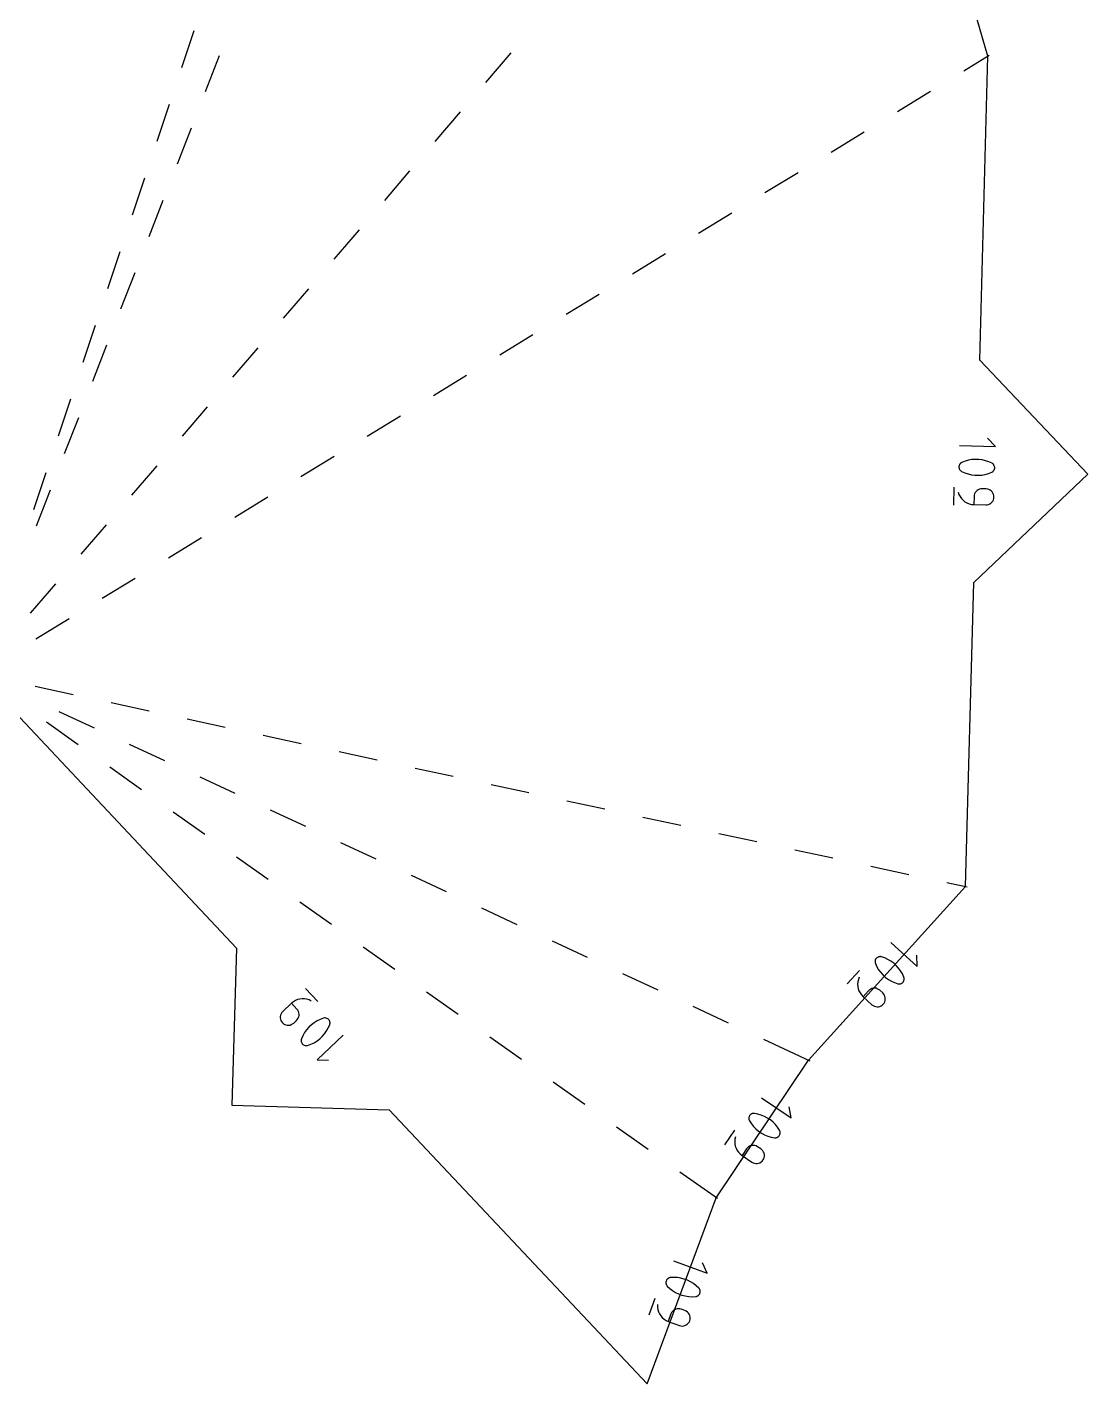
# Model space of a CAD drawing. Extents: x -2 to 214, y 3 to 282.
# Drawn here: x 182.22 to 197.37, y 164.56 to 183.94 of the extents above; entities that cross this region are included whole.
import ezdxf

# ---------------------------------------------------------------- set-up
doc = ezdxf.new("R2010")
doc.units = 0
doc.layers.add('Layer_1', color=7, linetype='CONTINUOUS')

msp = doc.modelspace()

# ---------------------------------------------------------------- linework, layer by layer
at = {"layer": 'Layer_1', "color": 5}
msp.add_lwpolyline([(181.526144, 174.702644), (185.211734, 170.789157), (185.144438, 168.545102), (187.388493, 168.477803), (191.074086, 164.564315), (192.058367, 167.222461), (193.376454, 169.188999), (195.619207, 171.666857), (195.7364, 176.010229), (197.366145, 177.554334), (195.822037, 179.184076), (195.939233, 183.527451), (195.515836, 184.986603), (196.598056, 186.953611), (194.631052, 188.035831), (194.207648, 189.494987), (194.231955, 190.0804)], dxfattribs=at)
at = {"layer": 'Layer_1', "color": 1}
for points in [[(184.598578, 183.887623), (184.422591, 183.361522)], [(184.964225, 183.532517), (184.762948, 183.015567)], [(188.769565, 183.151721), (189.130633, 183.572889)], [(195.592873, 183.315368), (195.95816, 183.539022)], [(194.646645, 182.736012), (195.119759, 183.025691)], [(184.246611, 182.835421), (184.070628, 182.30932)], [(188.047432, 182.309387), (188.408497, 182.730554)], [(184.561663, 182.498617), (184.360375, 181.981663)], [(193.700414, 182.156655), (194.173528, 182.446332)], [(183.894641, 181.783219), (183.718658, 181.257118)], [(187.325296, 181.467052), (187.686364, 181.888216)], [(192.754179, 181.577299), (193.227293, 181.866975)], [(184.159091, 181.464713), (183.957806, 180.947763)], [(191.807944, 180.997942), (192.281062, 181.287622)], [(186.60316, 180.624714), (186.964228, 181.045881)], [(183.542679, 180.731017), (183.366692, 180.204916)], [(190.861713, 180.418586), (191.334827, 180.708263)], [(183.756522, 180.430813), (183.555238, 179.913863)], [(185.88102, 179.78238), (186.242092, 180.203547)], [(189.915479, 179.83923), (190.3886, 180.128906)], [(183.190709, 179.678815), (183.014722, 179.152714)], [(188.969248, 179.259873), (189.442365, 179.54955)], [(183.353957, 179.396913), (183.152672, 178.879963)], [(185.158884, 178.940045), (185.519952, 179.361209)], [(188.023013, 178.680517), (188.496134, 178.970193)], [(182.838742, 178.626613), (182.662756, 178.100512)], [(184.436752, 178.097707), (184.797816, 178.518874)], [(182.951388, 178.363017), (182.7501, 177.846067)], [(187.076782, 178.101161), (187.549899, 178.390837)], [(195.532847, 177.966287), (196.045144, 177.952461), (195.934294, 178.069425)], [(186.130554, 177.521804), (186.603668, 177.811481)], [(195.532198, 177.69172), (195.532198, 177.69172), (195.527436, 177.679933), (195.524966, 177.66778), (195.524614, 177.655542), (195.526377, 177.643495), (195.530046, 177.631924), (195.53562, 177.621094), (195.542993, 177.611293), (195.552095, 177.602802), (195.562855, 177.595895), (195.562855, 177.595895), (195.608511, 177.574915), (195.655639, 177.558832), (195.70386, 177.547656), (195.752794, 177.541401), (195.802052, 177.540061), (195.851272, 177.543669), (195.900064, 177.552224), (195.94806, 177.565743), (195.994863, 177.584228), (195.994863, 177.584228), (195.99959, 177.586627), (196.004141, 177.589344), (196.008445, 177.592377), (196.012537, 177.595729), (196.016347, 177.599352), (196.019875, 177.603232), (196.02305, 177.607349), (196.025872, 177.611685), (196.028341, 177.616215), (196.028341, 177.616215), (196.03321, 177.628093), (196.035679, 177.640313), (196.036032, 177.6526), (196.034268, 177.664679), (196.030634, 177.676279), (196.025061, 177.687116), (196.017652, 177.69692), (196.008515, 177.705415), (195.997685, 177.712325), (195.997685, 177.712325), (195.952036, 177.733206), (195.904915, 177.749219), (195.856697, 177.760346), (195.807767, 177.766579), (195.758502, 177.76792), (195.709286, 177.764335), (195.660486, 177.755823), (195.612491, 177.742379), (195.565673, 177.723992), (195.565673, 177.723992), (195.560946, 177.721628), (195.556431, 177.718912), (195.552127, 177.715878), (195.54807, 177.712562), (195.54426, 177.708939), (195.540732, 177.70503), (195.537557, 177.700853), (195.534735, 177.696415), (195.531913, 177.691727)], [(182.486772, 177.574411), (182.310786, 177.048309)], [(183.714615, 177.255372), (184.075684, 177.67654)], [(182.548815, 177.329117), (182.347531, 176.812167)], [(195.45271, 177.371539), (195.445796, 177.11539)], [(195.514838, 177.298761), (195.514838, 177.298761), (195.526092, 177.265899), (195.541684, 177.235596), (195.561193, 177.208171), (195.584229, 177.183942), (195.61037, 177.163227), (195.639192, 177.14635), (195.670307, 177.133629), (195.703292, 177.125381), (195.737758, 177.121924), (195.908609, 177.117313), (195.908609, 177.117313), (195.92914, 177.118583), (195.948543, 177.123342), (195.966535, 177.131272), (195.982727, 177.142064), (195.996838, 177.155399), (196.008515, 177.170974), (196.017441, 177.188472), (196.023261, 177.207578), (196.025731, 177.22799), (196.025731, 177.22799), (196.02432, 177.248458), (196.019557, 177.267833), (196.011584, 177.285775), (196.000754, 177.30196), (195.987384, 177.31605), (195.971791, 177.327717), (195.954258, 177.336624), (195.935138, 177.342434), (195.914712, 177.344833), (195.857749, 177.346386), (195.857749, 177.346386), (195.837252, 177.345116), (195.81785, 177.340339), (195.799893, 177.332391), (195.783701, 177.321582), (195.76959, 177.308233), (195.757913, 177.292654), (195.748987, 177.275167), (195.743166, 177.256078), (195.740697, 177.235709), (195.737522, 177.121948)], [(185.184319, 176.942444), (185.657433, 177.232124)], [(182.992479, 176.413038), (183.353547, 176.834202)], [(184.238085, 176.363092), (184.711199, 176.652772)], [(182.27034, 175.5707), (182.631411, 175.991867)], [(183.291854, 175.783735), (183.764967, 176.073412)], [(182.345619, 175.204375), (182.818733, 175.494055)], [(182.336055, 174.528167), (182.878366, 174.411349)], [(183.420685, 174.29453), (183.962996, 174.177707)], [(182.947786, 173.692955), (182.495497, 174.014181)], [(182.673018, 174.169018), (183.175994, 173.935)], [(184.505314, 174.060888), (185.047625, 173.94407)], [(185.589943, 173.827247), (186.132258, 173.710428)], [(183.678974, 173.700978), (184.181947, 173.466952)], [(186.674569, 173.593606), (187.216887, 173.476787)], [(183.852372, 173.050501), (183.400079, 173.371727)], [(184.684927, 173.23293), (185.187904, 172.998911)], [(187.759199, 173.359965), (188.301517, 173.243146)], [(188.843835, 173.126327), (189.386146, 173.009505)], [(189.928464, 172.892686), (190.470776, 172.775864)], [(184.75695, 172.408054), (184.304657, 172.729279)], [(185.690884, 172.764889), (186.193857, 172.530863)], [(191.013094, 172.659045), (191.555405, 172.542226)], [(186.696837, 172.296841), (187.199813, 172.062822)], [(192.097723, 172.425404), (192.640038, 172.308585)], [(185.661529, 171.765603), (185.209236, 172.086829)], [(193.182353, 172.191762), (193.724667, 172.074944)], [(194.266978, 171.958125), (194.809297, 171.841302)], [(187.702793, 171.8288), (188.205766, 171.594774)], [(195.351608, 171.724484), (195.640896, 171.662165)], [(186.566111, 171.123153), (186.113822, 171.444378)], [(188.708742, 171.360752), (189.211722, 171.126733)], [(187.470693, 170.480702), (187.018401, 170.801927)], [(189.714702, 170.892711), (190.217675, 170.658685)], [(194.551025, 170.868528), (194.93098, 170.524619), (194.922937, 170.685567)], [(194.371842, 170.660485), (194.371842, 170.660485), (194.360553, 170.654646), (194.35071, 170.647072), (194.342455, 170.638037), (194.335894, 170.6278), (194.331131, 170.616631), (194.328309, 170.604795), (194.327603, 170.592557), (194.329014, 170.580178), (194.332683, 170.567926), (194.332683, 170.567926), (194.353709, 170.522284), (194.379038, 170.479404), (194.408389, 170.439536), (194.44148, 170.402943), (194.478021, 170.36987), (194.517736, 170.340579), (194.560352, 170.315316), (194.605585, 170.294347), (194.653154, 170.277918), (194.653154, 170.277918), (194.658304, 170.276648), (194.663525, 170.275766), (194.668782, 170.275272), (194.674073, 170.275153), (194.67933, 170.275421), (194.684551, 170.276056), (194.689666, 170.277079), (194.694676, 170.27849), (194.699544, 170.280289), (194.699544, 170.280289), (194.710974, 170.286135), (194.720922, 170.293712), (194.729248, 170.302747), (194.73588, 170.312984), (194.740678, 170.32416), (194.7435, 170.336003), (194.744206, 170.348262), (194.742795, 170.360666), (194.73909, 170.372953), (194.73909, 170.372953), (194.71803, 170.418521), (194.692665, 170.461345), (194.663314, 170.50117), (194.630223, 170.537746), (194.593682, 170.570819), (194.553984, 170.600131), (194.511393, 170.625429), (194.466203, 170.646455), (194.418694, 170.662965), (194.418694, 170.662965), (194.413543, 170.664235), (194.408358, 170.665117), (194.403137, 170.665611), (194.39788, 170.665723), (194.392624, 170.665452), (194.387403, 170.664781), (194.382217, 170.663723), (194.377066, 170.662277), (194.371986, 170.660442)], [(190.720652, 170.424663), (191.223632, 170.190641)], [(194.103113, 170.469124), (193.931159, 170.279146)], [(194.102912, 170.37344), (194.102912, 170.37344), (194.090071, 170.341175), (194.082169, 170.308028), (194.078994, 170.27451), (194.080758, 170.241127), (194.087108, 170.208393), (194.098008, 170.176812), (194.113354, 170.1469), (194.133039, 170.119161), (194.156958, 170.094107), (194.283672, 169.979415), (194.283672, 169.979415), (194.300076, 169.967033), (194.317927, 169.958016), (194.33673, 169.952343), (194.356062, 169.94998), (194.375465, 169.950932), (194.394444, 169.955155), (194.412612, 169.962644), (194.429475, 169.973365), (194.444574, 169.987307), (194.444574, 169.987307), (194.456921, 170.003687), (194.465917, 170.021505), (194.471561, 170.040305), (194.474031, 170.05963), (194.472972, 170.079026), (194.468704, 170.098037), (194.46119, 170.116198), (194.450465, 170.133057), (194.43653, 170.14816), (194.394285, 170.186397), (194.394285, 170.186397), (194.377881, 170.198773), (194.360031, 170.207779), (194.341228, 170.213438), (194.321895, 170.215766), (194.302493, 170.214813), (194.283478, 170.21058), (194.265345, 170.203094), (194.248518, 170.192384), (194.233454, 170.178474), (194.157088, 170.0941)], [(186.372634, 170.02365), (186.196961, 170.210189)], [(188.375276, 169.838251), (187.922983, 170.159477)], [(186.277274, 170.031471), (186.277274, 170.031471), (186.246124, 170.046849), (186.213704, 170.057355), (186.180543, 170.063055), (186.147135, 170.064008), (186.114009, 170.060276), (186.081659, 170.051922), (186.050615, 170.039003), (186.021405, 170.021586), (185.994523, 169.999732), (185.870098, 169.882553), (185.870098, 169.882553), (185.856446, 169.867183), (185.846039, 169.850126), (185.838877, 169.831827), (185.834997, 169.812753), (185.834291, 169.79335), (185.837114, 169.774078), (185.843146, 169.755387), (185.852495, 169.737734), (185.865195, 169.721574), (185.865195, 169.721574), (185.88054, 169.707967), (185.89758, 169.697592), (185.915889, 169.690473), (185.934974, 169.68662), (185.954377, 169.686056), (185.973674, 169.688772), (185.992371, 169.694805), (186.010045, 169.704168), (186.026202, 169.716864), (186.067689, 169.755931), (186.067689, 169.755931), (186.081342, 169.771301), (186.091749, 169.788372), (186.098875, 169.806678), (186.102755, 169.825763), (186.103461, 169.845169), (186.100639, 169.864442), (186.094606, 169.883125), (186.085257, 169.90076), (186.072593, 169.916889), (185.994572, 169.999735)], [(191.726608, 169.956619), (192.229584, 169.722597)], [(186.541988, 169.740532), (186.541988, 169.740532), (186.537049, 169.752255), (186.530276, 169.762665), (186.521915, 169.771619), (186.512249, 169.778985), (186.501489, 169.784615), (186.489918, 169.788376), (186.477783, 169.79014), (186.46533, 169.789751), (186.452841, 169.78707), (186.452841, 169.78707), (186.405668, 169.769763), (186.360904, 169.747944), (186.318832, 169.721874), (186.279719, 169.69182), (186.243842, 169.658031), (186.211492, 169.620771), (186.182917, 169.580307), (186.158399, 169.536887), (186.13822, 169.490779), (186.13822, 169.490779), (186.136456, 169.485749), (186.135045, 169.480612), (186.133987, 169.475409), (186.133281, 169.470156), (186.133122, 169.464896), (186.133355, 169.459654), (186.134061, 169.454461), (186.135119, 169.449349), (186.13653, 169.444347), (186.13653, 169.444347), (186.141434, 169.43249), (186.148172, 169.421977), (186.156533, 169.412942), (186.166199, 169.405531), (186.176958, 169.399876), (186.18853, 169.396108), (186.200665, 169.394379), (186.213153, 169.394803), (186.225712, 169.397519), (186.225712, 169.397519), (186.272815, 169.41489), (186.317526, 169.436755), (186.35956, 169.462853), (186.398658, 169.492931), (186.434536, 169.526717), (186.466921, 169.563956), (186.495531, 169.604395), (186.520084, 169.647765), (186.540334, 169.69381), (186.540334, 169.69381), (186.542098, 169.698827), (186.543509, 169.703931), (186.544567, 169.709103), (186.545273, 169.714324), (186.545417, 169.71958), (186.545174, 169.724847), (186.544468, 169.730114), (186.54341, 169.73536), (186.541999, 169.740564)], [(186.735092, 169.545347), (186.362008, 169.193991), (186.523083, 169.189183)], [(189.279854, 169.195801), (188.827561, 169.517023)], [(192.732561, 169.488575), (193.396577, 169.179626)], [(190.184433, 168.55335), (189.732147, 168.874575)], [(192.706314, 168.64939), (193.132022, 168.36406), (193.100801, 168.522147)], [(192.559107, 168.417622), (192.559107, 168.417622), (192.548771, 168.410207), (192.540128, 168.401292), (192.533249, 168.391153), (192.528239, 168.38008), (192.525064, 168.368339), (192.524006, 168.356214), (192.525064, 168.343994), (192.528239, 168.331947), (192.533637, 168.320358), (192.533637, 168.320358), (192.561012, 168.278233), (192.592268, 168.239462), (192.627052, 168.204259), (192.665071, 168.172833), (192.706011, 168.145394), (192.749547, 168.122153), (192.795366, 168.103326), (192.843157, 168.089116), (192.892606, 168.079742), (192.892606, 168.079742), (192.897862, 168.079213), (192.903154, 168.07909), (192.908445, 168.079358), (192.913666, 168.079993), (192.918817, 168.081016), (192.923862, 168.082427), (192.928801, 168.084191), (192.933563, 168.086308), (192.938114, 168.088777), (192.938114, 168.088777), (192.948591, 168.096217), (192.95734, 168.105149), (192.96429, 168.115299), (192.96937, 168.126387), (192.972545, 168.138134), (192.973603, 168.150266), (192.972545, 168.162508), (192.96937, 168.174576), (192.963902, 168.186193), (192.963902, 168.186193), (192.936456, 168.228234), (192.905164, 168.26694), (192.870345, 168.302098), (192.832312, 168.333506), (192.791372, 168.360945), (192.74785, 168.384207), (192.702053, 168.403077), (192.654297, 168.417351), (192.604898, 168.426809), (192.604898, 168.426809), (192.599641, 168.427338), (192.594385, 168.427465), (192.589129, 168.427207), (192.583907, 168.426572), (192.578757, 168.425549), (192.573677, 168.424138), (192.568667, 168.422339), (192.563799, 168.420187), (192.559037, 168.417647)], [(191.089019, 167.910899), (190.636726, 168.232125)], [(192.320883, 168.189403), (192.17822, 167.976551)], [(192.334525, 168.094697), (192.334525, 168.094697), (192.326482, 168.060908), (192.323307, 168.02697), (192.325071, 167.993365), (192.331597, 167.960581), (192.342639, 167.92911), (192.357985, 167.899441), (192.377494, 167.872062), (192.400989, 167.847463), (192.428294, 167.826134), (192.570269, 167.730972), (192.570269, 167.730972), (192.588296, 167.721098), (192.60724, 167.714755), (192.626678, 167.711862), (192.646152, 167.712321), (192.665202, 167.716064), (192.68337, 167.722992), (192.700268, 167.733025), (192.715402, 167.746075), (192.728313, 167.762055), (192.728313, 167.762055), (192.738156, 167.780044), (192.744471, 167.798974), (192.747293, 167.81839), (192.74694, 167.837853), (192.743165, 167.856903), (192.736216, 167.875096), (192.726162, 167.891983), (192.713109, 167.907111), (192.697128, 167.920036), (192.649796, 167.951762), (192.649796, 167.951762), (192.631769, 167.961636), (192.612825, 167.967965), (192.593387, 167.970857), (192.573913, 167.970364), (192.554863, 167.96661), (192.536695, 167.959671), (192.519832, 167.949641), (192.504733, 167.93661), (192.491822, 167.920668), (192.428456, 167.826134)], [(192.076458, 167.209598), (191.541308, 167.589674)], [(191.451762, 166.322172), (191.932352, 166.144213), (191.865042, 166.290626)], [(191.362785, 166.062421), (191.362785, 166.062421), (191.354459, 166.052798), (191.348144, 166.042108), (191.343841, 166.03065), (191.341724, 166.018705), (191.341466, 166.00657), (191.34323, 165.994529), (191.34704, 165.982877), (191.352932, 165.971902), (191.360904, 165.961897), (191.360904, 165.961897), (191.397378, 165.927343), (191.436826, 165.896947), (191.47888, 165.870849), (191.523193, 165.849178), (191.569414, 165.832065), (191.617169, 165.81964), (191.666121, 165.812041), (191.715908, 165.809395), (191.766183, 165.811829), (191.766183, 165.811829), (191.771439, 165.81257), (191.776625, 165.813699), (191.781705, 165.815181), (191.786644, 165.81705), (191.791442, 165.819238), (191.796028, 165.821778), (191.800402, 165.824635), (191.80453, 165.82781), (191.808375, 165.831267), (191.808375, 165.831267), (191.816806, 165.840948), (191.823227, 165.851676), (191.827601, 165.863165), (191.830071, 165.875128), (191.830353, 165.887281), (191.828589, 165.899329), (191.824744, 165.910992), (191.818817, 165.921981), (191.810809, 165.932003), (191.810809, 165.932003), (191.774307, 165.966469), (191.734845, 165.996794), (191.692777, 166.022843), (191.648454, 166.044493), (191.602243, 166.061607), (191.554484, 166.074053), (191.505547, 166.081701), (191.455777, 166.084417), (191.405531, 166.082089), (191.405531, 166.082089), (191.40031, 166.081348), (191.395159, 166.080254), (191.390114, 166.078773), (191.385211, 166.076938), (191.380448, 166.074751), (191.375827, 166.072176), (191.371382, 166.069283), (191.367149, 166.066037), (191.363127, 166.062457)], [(191.184487, 165.784852), (191.095506, 165.544558)], [(191.219878, 165.695956), (191.219878, 165.695956), (191.219956, 165.661225), (191.224965, 165.627521), (191.234596, 165.595277), (191.248601, 165.564924), (191.266663, 165.536902), (191.288536, 165.511644), (191.3139, 165.489584), (191.342511, 165.471155), (191.374049, 165.456794), (191.534326, 165.397442), (191.534326, 165.397442), (191.554153, 165.392052), (191.574049, 165.390323), (191.593628, 165.392052), (191.612431, 165.397054), (191.63007, 165.405144), (191.646122, 165.416129), (191.660198, 165.429827), (191.671839, 165.446048), (191.680659, 165.464608), (191.680659, 165.464608), (191.686021, 165.484399), (191.687785, 165.504278), (191.686021, 165.523829), (191.680976, 165.542632), (191.672862, 165.560274), (191.661856, 165.57634), (191.648133, 165.590408), (191.631905, 165.602068), (191.613349, 165.610901), (191.559917, 165.630688), (191.559917, 165.630688), (191.540091, 165.636075), (191.520194, 165.637804), (191.500615, 165.636075), (191.481812, 165.631055), (191.464173, 165.622952), (191.448122, 165.611959), (191.434046, 165.598265), (191.422404, 165.582065), (191.413585, 165.563548), (191.37407, 165.456825)]]:
    msp.add_lwpolyline(points, dxfattribs=at)

doc.saveas('drawing.dxf')
